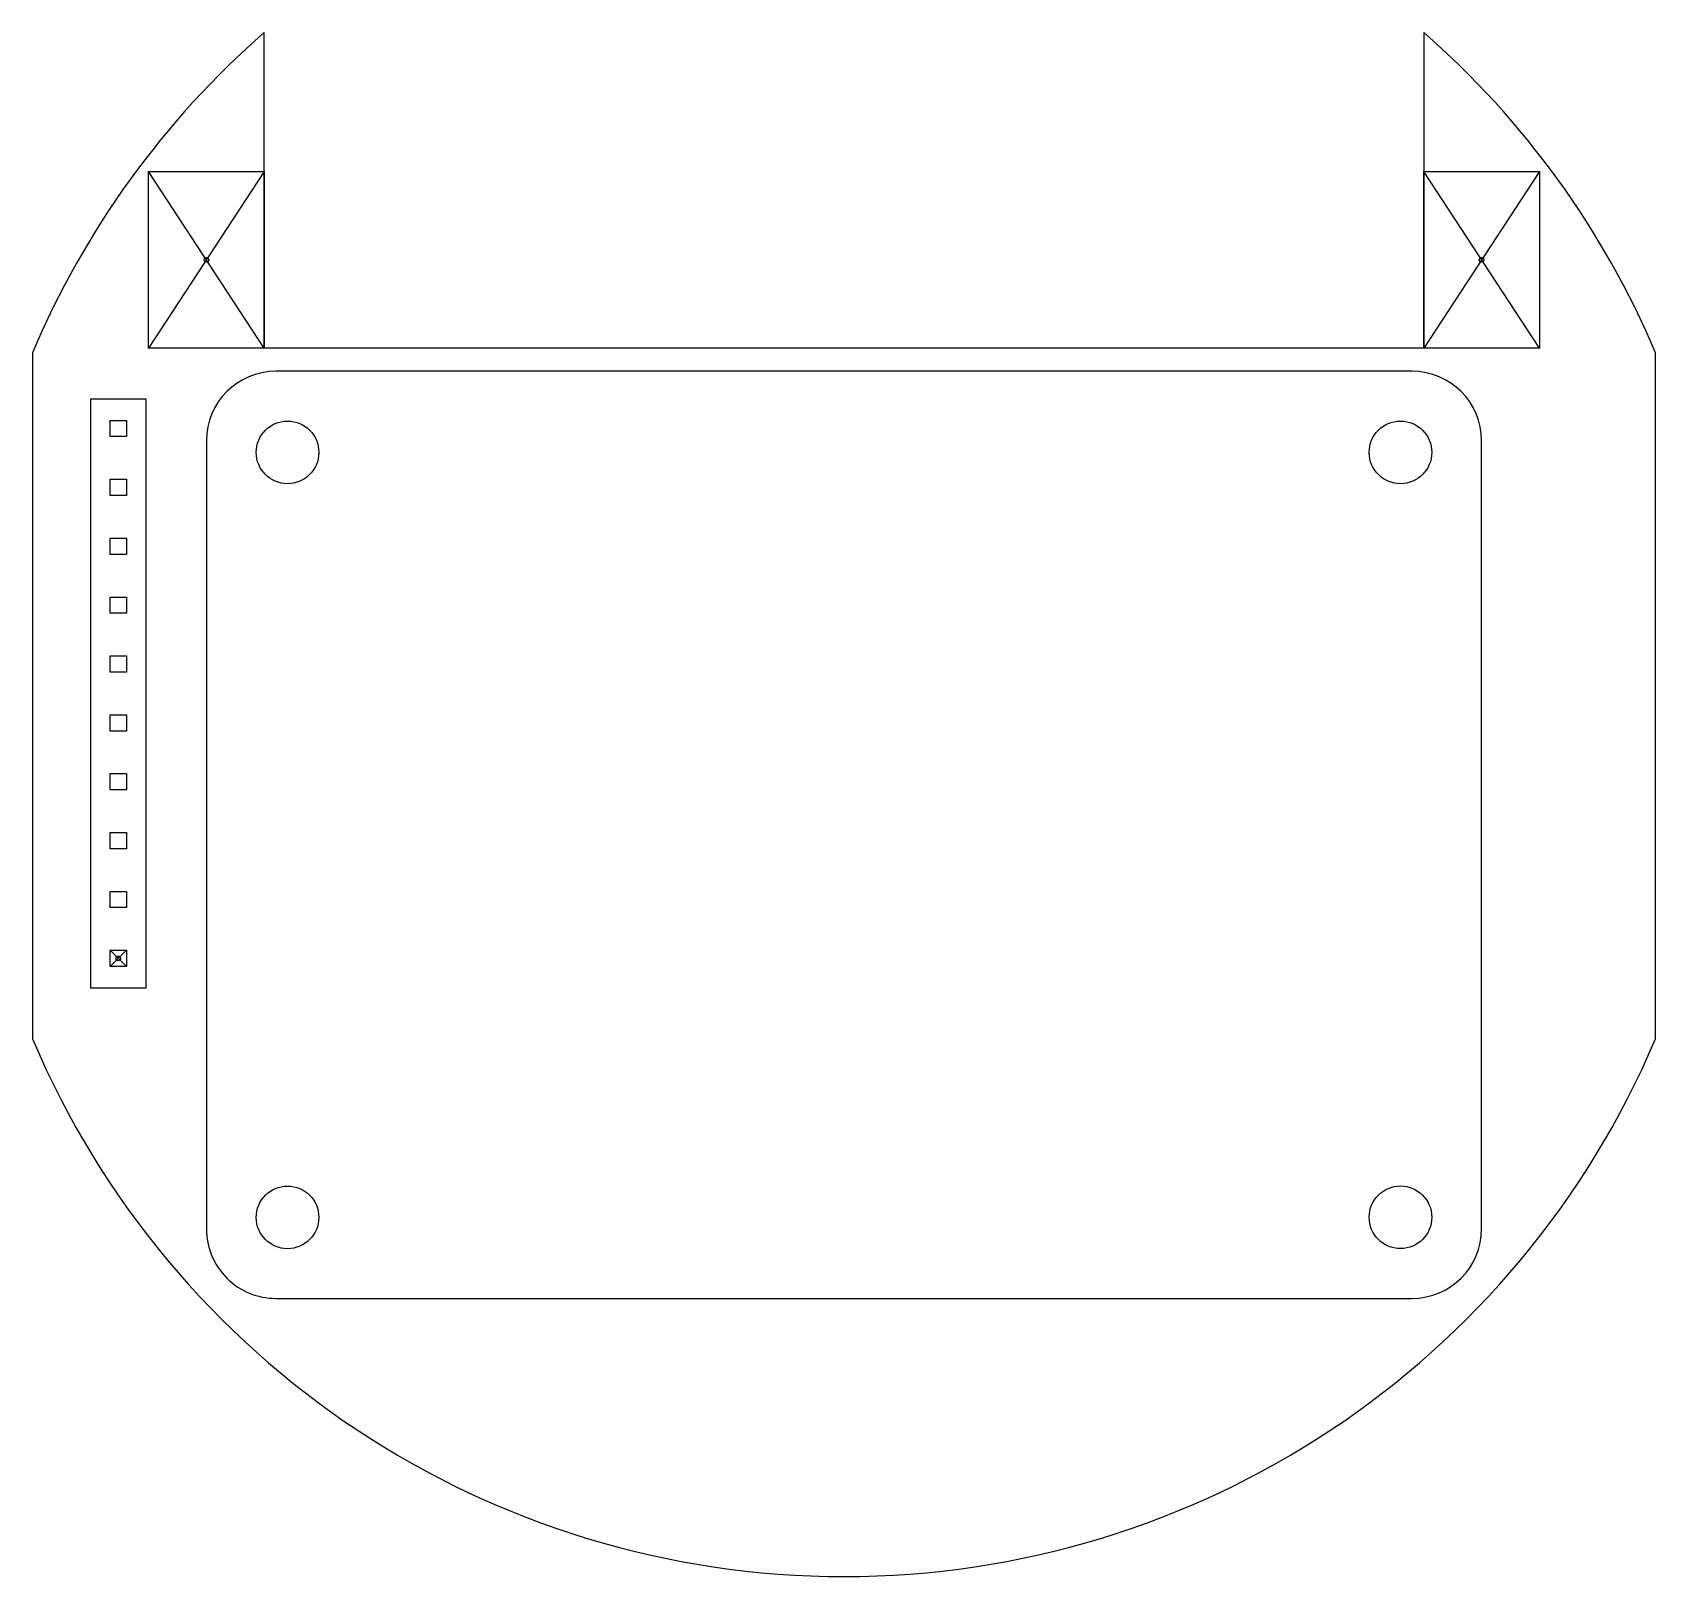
# Model space of a CAD drawing. Header units: millimetres. Extents: x -35 to 35, y -38 to 28.6.
import ezdxf

# ---------------------------------------------------------------- set-up
doc = ezdxf.new("R2010")
doc.units = ezdxf.units.MM
doc.layers.get('0').update_dxf_attribs({"linetype": 'CONTINUOUS'})

msp = doc.modelspace()

# ---------------------------------------------------------------- linework, layer by layer
for p, q in [((-25, 22.62), (-30, 15)), ((-25, 15), (-30, 22.62)), ((30, 22.62), (25, 15)), ((30, 15), (25, 22.62)), ((24.5, 14), (-24.5, 14)), ((-27.5, 11), (-27.5, -23)), ((27.5, -23), (27.5, 11)), ((-30.95, -10.98), (-31.65, -11.68)), ((-31.65, -10.98), (-30.95, -11.68)), ((-24.5, -26), (24.5, -26))]:
    msp.add_line(p, q)
msp.add_lwpolyline([(-25, 15), (-25, 28.618, 0.113675), (-35, 14.799), (-35, -14.799, 0.662896), (35, -14.799), (35, 14.799, 0.113675), (25, 28.618), (25, 15)], format="xyb", close=True)
for points in [[(-25, 22.62), (-25, 15), (-30, 15), (-30, 22.62)], [(25, 15), (25, 22.62), (30, 22.62), (30, 15)], [(-32.5, 12.8), (-32.5, -12.6), (-30.1, -12.6), (-30.1, 12.8)], [(-30.95, 11.18), (-31.65, 11.18), (-31.65, 11.88), (-30.95, 11.88)], [(-30.95, 8.64), (-31.65, 8.64), (-31.65, 9.34), (-30.95, 9.34)], [(-30.95, 6.1), (-31.65, 6.1), (-31.65, 6.8), (-30.95, 6.8)], [(-30.95, 3.56), (-31.65, 3.56), (-31.65, 4.26), (-30.95, 4.26)], [(-30.95, 1.02), (-31.65, 1.02), (-31.65, 1.72), (-30.95, 1.72)], [(-30.95, -1.52), (-31.65, -1.52), (-31.65, -0.82), (-30.95, -0.82)], [(-30.95, -4.06), (-31.65, -4.06), (-31.65, -3.36), (-30.95, -3.36)], [(-30.95, -6.6), (-31.65, -6.6), (-31.65, -5.9), (-30.95, -5.9)], [(-30.95, -9.14), (-31.65, -9.14), (-31.65, -8.44), (-30.95, -8.44)], [(-30.95, -11.68), (-31.65, -11.68), (-31.65, -10.98), (-30.95, -10.98)]]:
    msp.add_lwpolyline(points, close=True)
for centre, radius in [((-27.5, 18.81), 0.1), ((27.5, 18.81), 0.1), ((-24, 10.5), 1.35), ((24, 10.5), 1.35), ((-31.3, -11.33), 0.1), ((-24, -22.504), 1.35), ((-24, -22.504), 1.35), ((24, -22.5), 1.35), ((24, -22.5), 1.35)]:
    msp.add_circle(centre, radius)
for centre, start, end in [((-24.5, 11), 90.00006, 179.99994), ((24.5, 11), 0.00013, 89.99987), ((-24.5, -23), 179.99999, 270.00001), ((24.5, -23), 270.00005, 359.99995)]:
    msp.add_arc(centre, 3, start, end)

doc.saveas('drawing.dxf')
